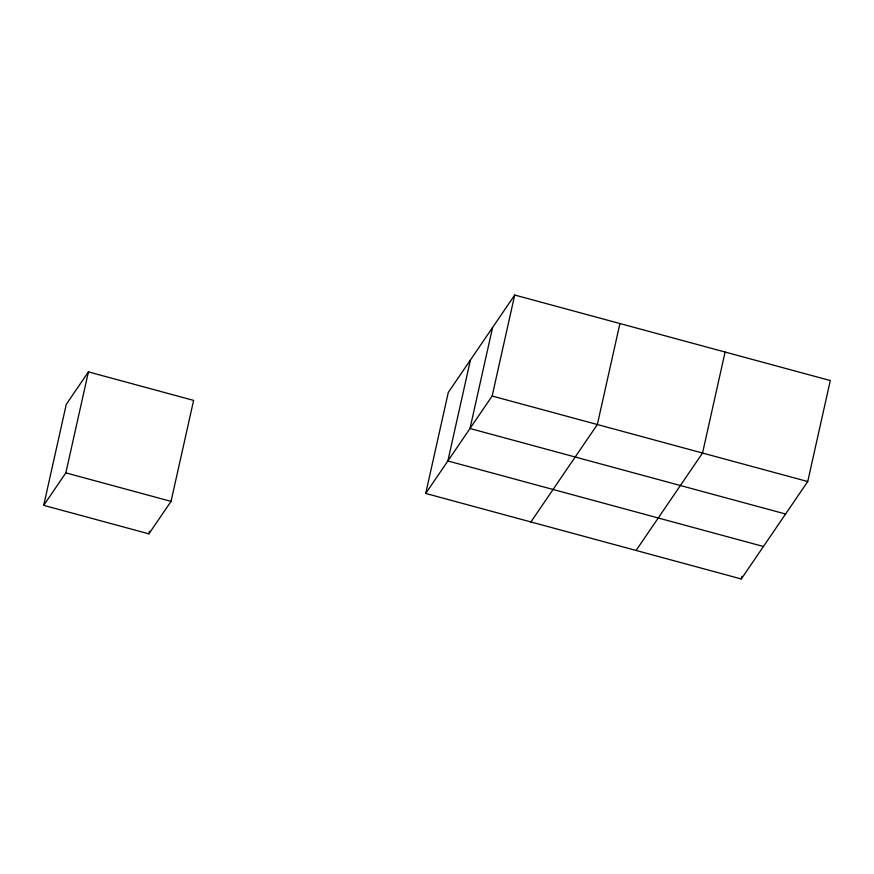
<?xml version="1.0" encoding="UTF-8"?>
<svg xmlns="http://www.w3.org/2000/svg" width="874" height="874" viewBox="0 0 874 874"><rect width="100%" height="100%" fill="white"/><g stroke="black" fill="none" stroke-linecap="round" stroke-linejoin="round"><path stroke-width="1.31" d="M43.7 505.347L66.271 404.367L88.416 371.887L193.613 400.39L171.042 501.381L148.897 533.85L43.7 505.347L65.845 472.878L88.416 371.887M148.897 533.85L149.487 531.195M425.714 493.449L448.286 392.459L514.72 295.03L830.3 380.551L807.729 481.541L741.294 578.97L425.714 493.449L492.149 396.02L514.72 295.03M470.431 359.979L447.859 460.969L763.439 546.49M492.575 327.51L470.004 428.5L785.584 514.021M619.917 323.544L597.346 424.524L530.911 521.953M725.103 352.047L702.532 453.038L636.097 550.456M741.294 578.97L741.884 576.305M492.149 396.02L807.729 481.541M65.845 472.878L171.042 501.381"/></g></svg>
